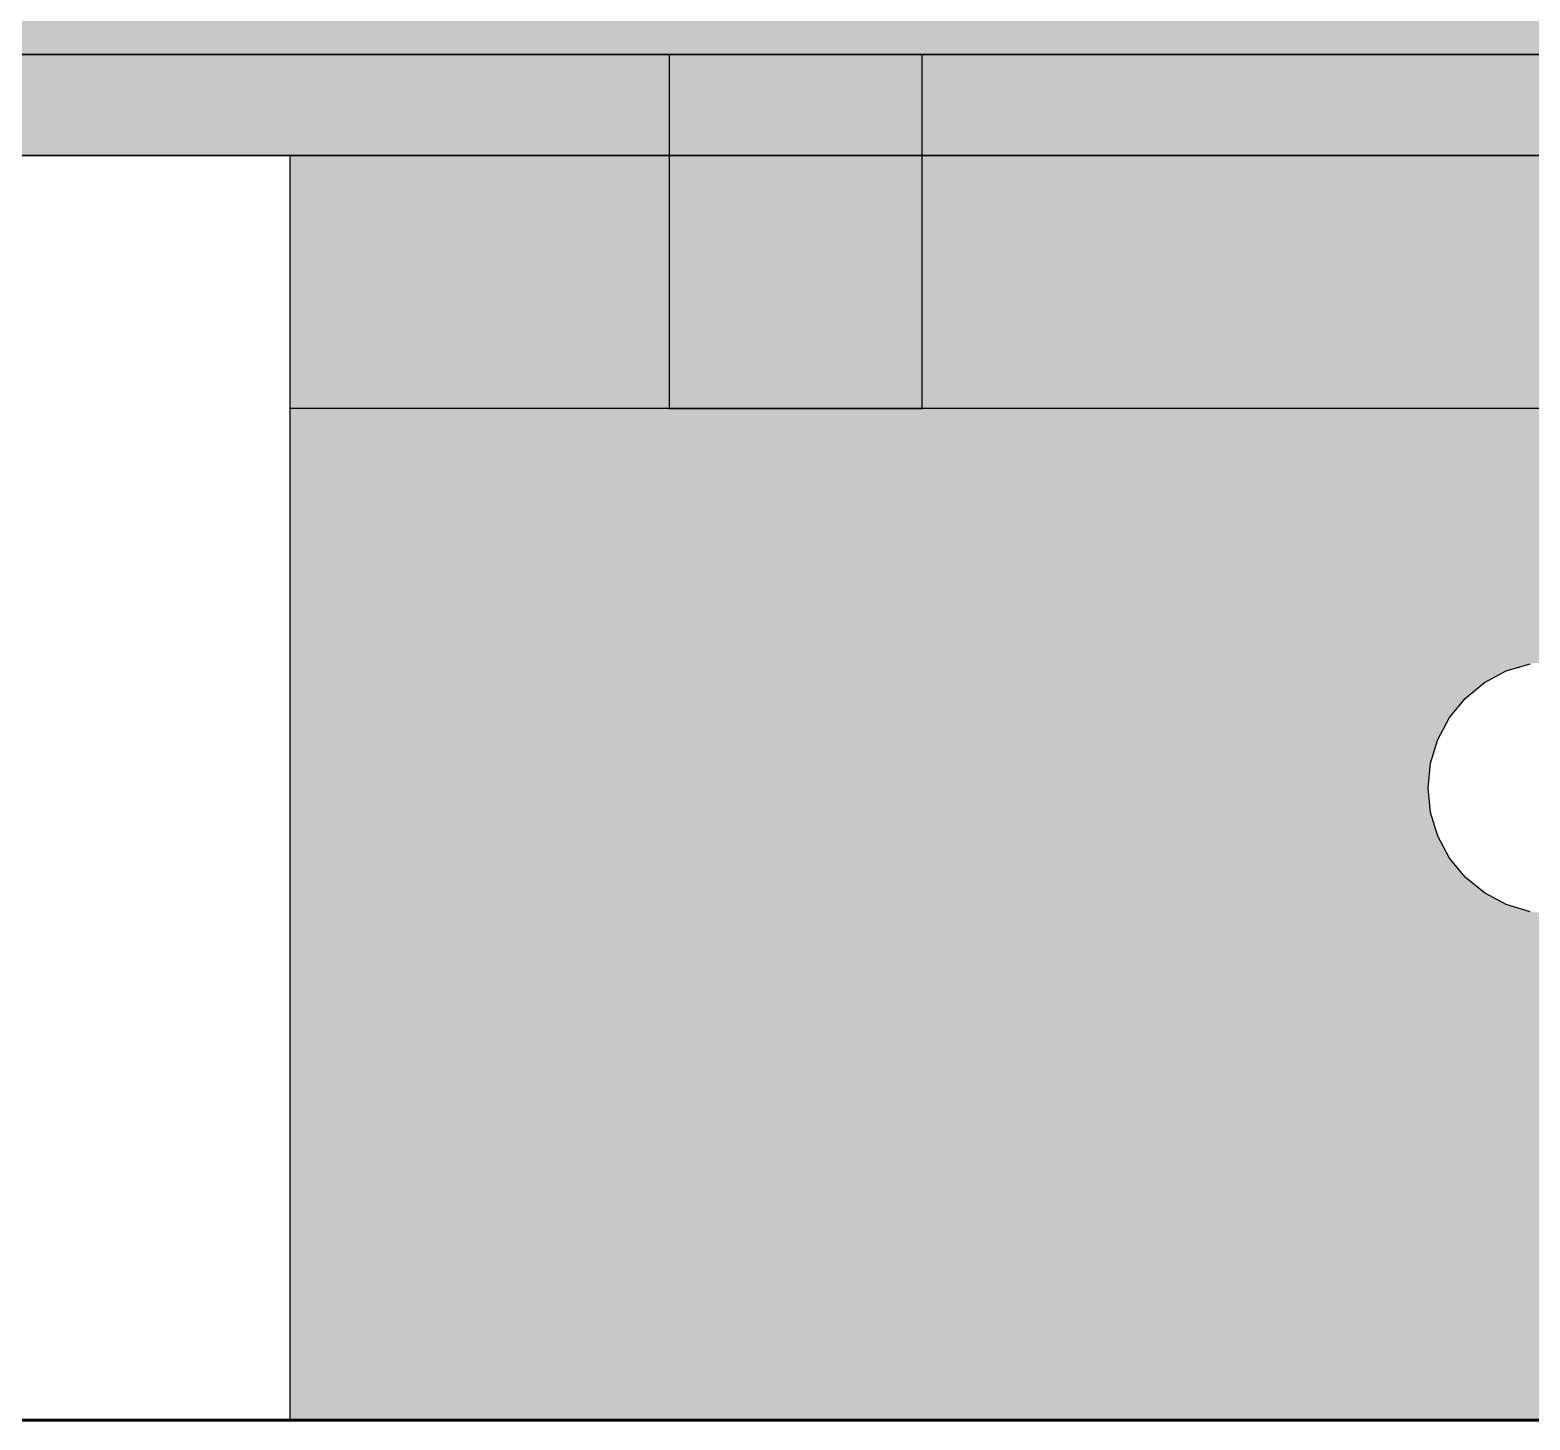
# Model space of a CAD drawing. Extents: x 0 to 756, y -25 to 420.
# Drawn here: x 348.057 to 348.65, y 296.533 to 297.083 of the extents above; entities that cross this region are included whole.
import ezdxf

# ---------------------------------------------------------------- set-up
doc = ezdxf.new("R2010")
doc.units = 0
doc.layers.get('0').update_dxf_attribs({"lineweight": 25})
for name, color, linetype, lineweight in [('0-Shading', 7, 'Continuous', 25), ('A_Innenwand', 7, 'Continuous', 25), ('WAND_HOLZ_NICHT_TRAGEND', 7, 'Continuous', 13)]:
    doc.layers.add(name, color=color, linetype=linetype, lineweight=lineweight)
doc.layers.add('L_Schalldaempfer', color=7, linetype='Continuous', lineweight=35, true_color=0xababab)

# ---------------------------------------------------------------- blocks, each defined once
blk = doc.blocks.new('Shading-A0T78ONBOY', base_point=(329.66275, 313.81244))
at = {"layer": '0-Shading', "color": 7, "true_color": 0xffffff}
for points in [[(346.16724, 297.07294), (329.62531, 299.59027), (348.55667, 299.59027)], [(333.30673, 297.03296), (352.73938, 297.41989), (333.67401, 297.41989)], [(333.30673, 297.03296), (352.28668, 297.03296), (350.47717, 297.37485)], [(346.16724, 297.07294), (352.79941, 297.07294), (346.32336, 297.23743)], [(352.79941, 297.07294), (346.32336, 297.23743), (352.52219, 297.23743)], [(348.15939, 296.93295), (348.65939, 296.93295), (348.15939, 297.03296)], [(348.65939, 296.93295), (348.65939, 297.03296), (348.15939, 297.03296)], [(348.15939, 296.78296), (348.60941, 296.78296), (348.15939, 297.03296)], [(348.61035, 296.79269), (348.59188, 296.79269), (348.15939, 297.03296)], [(348.61319, 296.80209), (348.59271, 296.80209), (348.15939, 297.03296)], [(348.61783, 296.81073), (348.59621, 296.81073), (348.15939, 297.03296)], [(348.62402, 296.8183), (348.60222, 296.8183), (348.15939, 297.03296)], [(348.63162, 296.82452), (348.61055, 296.82452), (348.15939, 297.03296)], [(348.64026, 296.82913), (348.62118, 296.82913), (348.15939, 297.03296)], [(348.64963, 296.832), (348.63349, 296.832), (348.15939, 297.03296)], [(348.65939, 296.83295), (348.64732, 296.83295), (348.15939, 297.03296)], [(348.65939, 296.83295), (349.15939, 297.03296), (348.15939, 297.03296)], [(348.65939, 296.83295), (348.64503, 296.83295), (348.15939, 296.93295)], [(348.65939, 296.83295), (349.15939, 296.93295), (348.15939, 296.93295)], [(348.64963, 296.832), (348.62697, 296.832), (348.15939, 296.93295)], [(348.64026, 296.82913), (348.61155, 296.82913), (348.15939, 296.93295)], [(348.63162, 296.82452), (348.59879, 296.82452), (348.15939, 296.93295)], [(348.62402, 296.8183), (348.58944, 296.8183), (348.15939, 296.93295)], [(348.61783, 296.81073), (348.58324, 296.81073), (348.15939, 296.93295)], [(348.61319, 296.80209), (348.58013, 296.80209), (348.15939, 296.93295)], [(348.61035, 296.79269), (348.5802, 296.79269), (348.15939, 296.93295)], [(348.60941, 296.78296), (348.58279, 296.78296), (348.15939, 296.93295)], [(348.61035, 296.77319), (348.15939, 296.77319), (348.15939, 296.93295)], [(348.64026, 296.82913), (348.64963, 296.832), (348.62697, 296.832)], [(348.64026, 296.82913), (348.64963, 296.832), (348.63349, 296.832)], [(348.64963, 296.832), (348.65939, 296.83295), (348.64503, 296.83295)], [(348.64963, 296.832), (348.65939, 296.83295), (348.64732, 296.83295)], [(348.63162, 296.82452), (348.64026, 296.82913), (348.61155, 296.82913)], [(348.63162, 296.82452), (348.64026, 296.82913), (348.62118, 296.82913)], [(348.62402, 296.8183), (348.63162, 296.82452), (348.59879, 296.82452)], [(348.62402, 296.8183), (348.63162, 296.82452), (348.61055, 296.82452)], [(348.61783, 296.81073), (348.62402, 296.8183), (348.58944, 296.8183)], [(348.61783, 296.81073), (348.62402, 296.8183), (348.60222, 296.8183)], [(348.61319, 296.80209), (348.61783, 296.81073), (348.58324, 296.81073)], [(348.61319, 296.80209), (348.61783, 296.81073), (348.59621, 296.81073)], [(348.61035, 296.79269), (348.61319, 296.80209), (348.58013, 296.80209)], [(348.61035, 296.79269), (348.61319, 296.80209), (348.59271, 296.80209)], [(348.60941, 296.78296), (348.61035, 296.79269), (348.5802, 296.79269)], [(348.60941, 296.78296), (348.61035, 296.79269), (348.59188, 296.79269)], [(348.15939, 296.71719), (348.49106, 296.71719), (348.15939, 296.78296)], [(348.49106, 296.71719), (348.15939, 296.78296), (348.60941, 296.78296)], [(348.61035, 296.77319), (348.60941, 296.78296), (348.58279, 296.78296)], [(348.59183, 296.77319), (348.61035, 296.77319), (348.60941, 296.78296)], [(348.15939, 296.53296), (348.61035, 296.77319), (348.15939, 296.77319)], [(348.49106, 296.71719), (348.50525, 296.71719), (348.59183, 296.77319)], [(348.50525, 296.71719), (348.59183, 296.77319), (348.61035, 296.77319)], [(348.61319, 296.76382), (348.59276, 296.76382), (348.61035, 296.77319)], [(348.59277, 296.76382), (348.61319, 296.76382), (348.61035, 296.77319)], [(348.15939, 296.53296), (348.61319, 296.76382), (348.59276, 296.76382)], [(348.50525, 296.71719), (348.52158, 296.71719), (348.59277, 296.76382)], [(348.52158, 296.71719), (348.59277, 296.76382), (348.61319, 296.76382)], [(348.61783, 296.75516), (348.59615, 296.75516), (348.61319, 296.76382)], [(348.59616, 296.75516), (348.61783, 296.75516), (348.61319, 296.76382)], [(348.15939, 296.53296), (348.61783, 296.75516), (348.59615, 296.75516)], [(348.52158, 296.71719), (348.53949, 296.71719), (348.59616, 296.75516)], [(348.53949, 296.71719), (348.59616, 296.75516), (348.61783, 296.75516)], [(348.62402, 296.74759), (348.60221, 296.74759), (348.61783, 296.75516)], [(348.60221, 296.74759), (348.62402, 296.74759), (348.61783, 296.75516)], [(348.15939, 296.53296), (348.62402, 296.74759), (348.60221, 296.74759)], [(348.53949, 296.71719), (348.55826, 296.71719), (348.60221, 296.74759)], [(348.55826, 296.71719), (348.60221, 296.74759), (348.62402, 296.74759)], [(348.63162, 296.74136), (348.61055, 296.74136), (348.62402, 296.74759)], [(348.61055, 296.74136), (348.63162, 296.74136), (348.62402, 296.74759)], [(348.15939, 296.53296), (348.63162, 296.74136), (348.61055, 296.74136)], [(348.15939, 296.53296), (348.64026, 296.73676), (348.62118, 296.73676)], [(348.55826, 296.71719), (348.57684, 296.71719), (348.61055, 296.74136)], [(348.57684, 296.71719), (348.61055, 296.74136), (348.63162, 296.74136)], [(348.57684, 296.71719), (348.59412, 296.71719), (348.62118, 296.73676)], [(348.59412, 296.71719), (348.62118, 296.73676), (348.64026, 296.73676)], [(348.64026, 296.73676), (348.62118, 296.73676), (348.63162, 296.74136)], [(348.62118, 296.73676), (348.64026, 296.73676), (348.63162, 296.74136)], [(348.64963, 296.73392), (348.63356, 296.73392), (348.64026, 296.73676)], [(348.63356, 296.73392), (348.64963, 296.73392), (348.64026, 296.73676)], [(348.15939, 296.53296), (348.64963, 296.73392), (348.63356, 296.73392)], [(348.15939, 296.53296), (348.65939, 296.73294), (348.64725, 296.73294)], [(348.15939, 296.53296), (349.15939, 296.53296), (348.65939, 296.73294)], [(348.59412, 296.71719), (348.60889, 296.71719), (348.63356, 296.73392)], [(348.60889, 296.71719), (348.63356, 296.73392), (348.64963, 296.73392)], [(348.60889, 296.71719), (348.62003, 296.71719), (348.64725, 296.73294)], [(348.62003, 296.71719), (348.64725, 296.73294), (348.65939, 296.73294)], [(348.62003, 296.71719), (348.69876, 296.71719), (348.65939, 296.73294)], [(348.65939, 296.73294), (348.64725, 296.73294), (348.64963, 296.73392)], [(348.64725, 296.73294), (348.65939, 296.73294), (348.64963, 296.73392)], [(348.15939, 296.53296), (348.62003, 296.71719), (348.60889, 296.71719)], [(348.15939, 296.53296), (349.15939, 296.53296), (348.62003, 296.71719)], [(348.15939, 296.53296), (348.60889, 296.71719), (348.59412, 296.71719)], [(348.15939, 296.53296), (348.59412, 296.71719), (348.57684, 296.71719)], [(348.15939, 296.53296), (348.57684, 296.71719), (348.55826, 296.71719)], [(348.15939, 296.53296), (348.55826, 296.71719), (348.53949, 296.71719)], [(348.15939, 296.53296), (348.53949, 296.71719), (348.52158, 296.71719)], [(348.15939, 296.53296), (348.52158, 296.71719), (348.50525, 296.71719)], [(348.15939, 296.53296), (348.50525, 296.71719), (348.49106, 296.71719)], [(348.15939, 296.53296), (348.49106, 296.71719), (348.15939, 296.71719)], [(349.15939, 296.53296), (348.62003, 296.71719), (348.69876, 296.71719)]]:
    blk.add_solid(points, dxfattribs=at)
at = {"layer": '0-Shading', "color": 253, "true_color": 0xb0b0b0}
for points in [[(336.24503, 297.08221), (352.35876, 297.08221), (352.36356, 297.08633)], [(333.55289, 297.07635), (352.35199, 297.07635), (333.53308, 297.08221)], [(352.35199, 297.07635), (333.53308, 297.08221), (336.24503, 297.08221)], [(352.35217, 297.07651), (351.93254, 297.07651), (336.24503, 297.08221)], [(352.35217, 297.07651), (352.35876, 297.08221), (336.24503, 297.08221)], [(352.73938, 297.03873), (346.08371, 297.03873), (352.73938, 297.04636)], [(346.08371, 297.03873), (352.73938, 297.04636), (346.12402, 297.04636)], [(346.07123, 297.03635), (352.73938, 297.03635), (346.08371, 297.03873)], [(352.73938, 297.03635), (352.73938, 297.03873), (346.08371, 297.03873)]]:
    blk.add_solid(points, dxfattribs=at)
at = {"layer": '0-Shading', "color": 254, "true_color": 0xe4e4e4}
for points in [[(352.73938, 297.06705), (346.1875, 297.06705), (352.73938, 297.08295)], [(346.1875, 297.06705), (352.73938, 297.08295), (346.22449, 297.08295)], [(346.1763, 297.06223), (352.73938, 297.06223), (346.1875, 297.06705)], [(352.73938, 297.06223), (352.73938, 297.06705), (346.1875, 297.06705)]]:
    blk.add_solid(points, dxfattribs=at)
at = {"layer": '0-Shading', "color": 252, "true_color": 0x909090}
for points in [[(333.56671, 297.07526), (352.35199, 297.07635), (333.55289, 297.07635)], [(352.3511, 297.07526), (333.56671, 297.07526), (352.35199, 297.07635)], [(352.34927, 297.073), (352.3511, 297.07526), (333.56671, 297.07526)], [(333.59536, 297.073), (352.34927, 297.073), (333.56671, 297.07526)], [(333.59613, 297.07294), (352.34924, 297.07294), (333.59536, 297.073)], [(352.34924, 297.07294), (333.59536, 297.073), (352.34927, 297.073)], [(346.02151, 297.03296), (352.73938, 297.03296), (346.03336, 297.03375)], [(352.73938, 297.03375), (346.03336, 297.03375), (352.73938, 297.03635)], [(346.03336, 297.03375), (352.73938, 297.03635), (346.07123, 297.03635)], [(352.73938, 297.03296), (352.73938, 297.03375), (346.03336, 297.03375)]]:
    blk.add_solid(points, dxfattribs=at)
at = {"layer": '0-Shading', "color": 252, "true_color": 0x8b8b8b}
for points in [[(348.31036, 296.93295), (348.31036, 297.07294), (348.30939, 297.07294)], [(348.30939, 296.93295), (348.31036, 296.93295), (348.30939, 297.07294)], [(348.30939, 296.93295), (348.31036, 297.07294), (348.30939, 297.07294)], [(348.30939, 296.93295), (348.31036, 296.93295), (348.31036, 297.07294)], [(348.31036, 296.93295), (348.31036, 297.07294), (348.30939, 297.07294)], [(348.30939, 296.93295), (348.31036, 296.93295), (348.30939, 297.07294)], [(348.30939, 296.93295), (348.31036, 297.07294), (348.30939, 297.07294)], [(348.30939, 296.93295), (348.31036, 296.93295), (348.31036, 297.07294)], [(348.30939, 296.93295), (348.31036, 296.93295), (348.30939, 297.07294)], [(348.31036, 296.93295), (348.31036, 297.07294), (348.30939, 297.07294)], [(348.30939, 296.93295), (348.31036, 297.07294), (348.30939, 297.07294)], [(348.30939, 296.93295), (348.31036, 296.93295), (348.31036, 297.07294)], [(348.30939, 296.93295), (348.31036, 296.93295), (348.30939, 297.07294)], [(348.31036, 296.93295), (348.31036, 297.07294), (348.30939, 297.07294)], [(348.30939, 296.93295), (348.31036, 297.07294), (348.30939, 297.07294)], [(348.30939, 296.93295), (348.31036, 296.93295), (348.31036, 297.07294)], [(348.40845, 296.93295), (348.40939, 296.93295), (348.40845, 297.07294)], [(348.40939, 296.93295), (348.40939, 297.07294), (348.40845, 297.07294)], [(348.40845, 296.93295), (348.40939, 296.93295), (348.40939, 297.07294)], [(348.40845, 296.93295), (348.40939, 297.07294), (348.40845, 297.07294)], [(348.40845, 296.93295), (348.40939, 296.93295), (348.40845, 297.07294)], [(348.40939, 296.93295), (348.40939, 297.07294), (348.40845, 297.07294)], [(348.40845, 296.93295), (348.40939, 296.93295), (348.40939, 297.07294)], [(348.40845, 296.93295), (348.40939, 297.07294), (348.40845, 297.07294)], [(348.40845, 296.93295), (348.40939, 296.93295), (348.40845, 297.07294)], [(348.40939, 296.93295), (348.40939, 297.07294), (348.40845, 297.07294)], [(348.40845, 296.93295), (348.40939, 296.93295), (348.40939, 297.07294)], [(348.40845, 296.93295), (348.40939, 297.07294), (348.40845, 297.07294)], [(348.40845, 296.93295), (348.40939, 296.93295), (348.40845, 297.07294)], [(348.40939, 296.93295), (348.40939, 297.07294), (348.40845, 297.07294)], [(348.40845, 296.93295), (348.40939, 296.93295), (348.40939, 297.07294)], [(348.40845, 296.93295), (348.40939, 297.07294), (348.40845, 297.07294)]]:
    blk.add_solid(points, dxfattribs=at)
at = {"layer": '0-Shading', "color": 253, "true_color": 0xa4a4a4}
for points in [[(348.31036, 296.93295), (348.3132, 296.93295), (348.31036, 297.07294)], [(348.3132, 296.93295), (348.3132, 297.07294), (348.31036, 297.07294)], [(348.31036, 296.93295), (348.3132, 297.07294), (348.31036, 297.07294)], [(348.31036, 296.93295), (348.3132, 296.93295), (348.3132, 297.07294)], [(348.31036, 296.93295), (348.3132, 296.93295), (348.31036, 297.07294)], [(348.3132, 296.93295), (348.3132, 297.07294), (348.31036, 297.07294)], [(348.31036, 296.93295), (348.3132, 297.07294), (348.31036, 297.07294)], [(348.31036, 296.93295), (348.3132, 296.93295), (348.3132, 297.07294)], [(348.31036, 296.93295), (348.3132, 296.93295), (348.31036, 297.07294)], [(348.3132, 296.93295), (348.3132, 297.07294), (348.31036, 297.07294)], [(348.31036, 296.93295), (348.3132, 297.07294), (348.31036, 297.07294)], [(348.31036, 296.93295), (348.3132, 296.93295), (348.3132, 297.07294)], [(348.31036, 296.93295), (348.3132, 296.93295), (348.31036, 297.07294)], [(348.3132, 296.93295), (348.3132, 297.07294), (348.31036, 297.07294)], [(348.31036, 296.93295), (348.3132, 297.07294), (348.31036, 297.07294)], [(348.31036, 296.93295), (348.3132, 296.93295), (348.3132, 297.07294)], [(348.40558, 296.93295), (348.40845, 296.93295), (348.40558, 297.07294)], [(348.40845, 296.93295), (348.40845, 297.07294), (348.40558, 297.07294)], [(348.40558, 296.93295), (348.40845, 297.07294), (348.40558, 297.07294)], [(348.40558, 296.93295), (348.40845, 296.93295), (348.40845, 297.07294)], [(348.40558, 296.93295), (348.40845, 296.93295), (348.40558, 297.07294)], [(348.40845, 296.93295), (348.40845, 297.07294), (348.40558, 297.07294)], [(348.40558, 296.93295), (348.40845, 297.07294), (348.40558, 297.07294)], [(348.40558, 296.93295), (348.40845, 296.93295), (348.40845, 297.07294)], [(348.40558, 296.93295), (348.40845, 296.93295), (348.40558, 297.07294)], [(348.40845, 296.93295), (348.40845, 297.07294), (348.40558, 297.07294)], [(348.40558, 296.93295), (348.40845, 297.07294), (348.40558, 297.07294)], [(348.40558, 296.93295), (348.40845, 296.93295), (348.40845, 297.07294)], [(348.40558, 296.93295), (348.40845, 296.93295), (348.40558, 297.07294)], [(348.40845, 296.93295), (348.40845, 297.07294), (348.40558, 297.07294)], [(348.40558, 296.93295), (348.40845, 297.07294), (348.40558, 297.07294)], [(348.40558, 296.93295), (348.40845, 296.93295), (348.40845, 297.07294)]]:
    blk.add_solid(points, dxfattribs=at)
at = {"layer": '0-Shading', "color": 9, "true_color": 0xbbbbbb}
for points in [[(348.3132, 296.93295), (348.31781, 296.93295), (348.3132, 297.07294)], [(348.31781, 296.93295), (348.31781, 297.07294), (348.3132, 297.07294)], [(348.3132, 296.93295), (348.31781, 297.07294), (348.3132, 297.07294)], [(348.3132, 296.93295), (348.31781, 296.93295), (348.31781, 297.07294)], [(348.3132, 296.93295), (348.31781, 296.93295), (348.3132, 297.07294)], [(348.31781, 296.93295), (348.31781, 297.07294), (348.3132, 297.07294)], [(348.3132, 296.93295), (348.31781, 297.07294), (348.3132, 297.07294)], [(348.3132, 296.93295), (348.31781, 296.93295), (348.31781, 297.07294)], [(348.3132, 296.93295), (348.31781, 296.93295), (348.3132, 297.07294)], [(348.31781, 296.93295), (348.31781, 297.07294), (348.3132, 297.07294)], [(348.3132, 296.93295), (348.31781, 297.07294), (348.3132, 297.07294)], [(348.3132, 296.93295), (348.31781, 296.93295), (348.31781, 297.07294)], [(348.3132, 296.93295), (348.31781, 296.93295), (348.3132, 297.07294)], [(348.31781, 296.93295), (348.31781, 297.07294), (348.3132, 297.07294)], [(348.3132, 296.93295), (348.31781, 297.07294), (348.3132, 297.07294)], [(348.3132, 296.93295), (348.31781, 296.93295), (348.31781, 297.07294)], [(348.40097, 296.93295), (348.40558, 296.93295), (348.40097, 297.07294)], [(348.40558, 296.93295), (348.40558, 297.07294), (348.40097, 297.07294)], [(348.40097, 296.93295), (348.40558, 297.07294), (348.40097, 297.07294)], [(348.40097, 296.93295), (348.40558, 296.93295), (348.40558, 297.07294)], [(348.40097, 296.93295), (348.40558, 296.93295), (348.40097, 297.07294)], [(348.40558, 296.93295), (348.40558, 297.07294), (348.40097, 297.07294)], [(348.40097, 296.93295), (348.40558, 297.07294), (348.40097, 297.07294)], [(348.40097, 296.93295), (348.40558, 296.93295), (348.40558, 297.07294)], [(348.40097, 296.93295), (348.40558, 296.93295), (348.40097, 297.07294)], [(348.40558, 296.93295), (348.40558, 297.07294), (348.40097, 297.07294)], [(348.40097, 296.93295), (348.40558, 297.07294), (348.40097, 297.07294)], [(348.40097, 296.93295), (348.40558, 296.93295), (348.40558, 297.07294)], [(348.40097, 296.93295), (348.40558, 296.93295), (348.40097, 297.07294)], [(348.40558, 296.93295), (348.40558, 297.07294), (348.40097, 297.07294)], [(348.40097, 296.93295), (348.40558, 297.07294), (348.40097, 297.07294)], [(348.40097, 296.93295), (348.40558, 296.93295), (348.40558, 297.07294)]]:
    blk.add_solid(points, dxfattribs=at)
at = {"layer": '0-Shading', "color": 254, "true_color": 0xd0d0d0}
for points in [[(348.31781, 296.93295), (348.32404, 296.93295), (348.31781, 297.07294)], [(348.32404, 296.93295), (348.32404, 297.07294), (348.31781, 297.07294)], [(348.31781, 296.93295), (348.32404, 297.07294), (348.31781, 297.07294)], [(348.31781, 296.93295), (348.32404, 296.93295), (348.32404, 297.07294)], [(348.31781, 296.93295), (348.32404, 296.93295), (348.31781, 297.07294)], [(348.32404, 296.93295), (348.32404, 297.07294), (348.31781, 297.07294)], [(348.31781, 296.93295), (348.32404, 297.07294), (348.31781, 297.07294)], [(348.31781, 296.93295), (348.32404, 296.93295), (348.32404, 297.07294)], [(348.31781, 296.93295), (348.32404, 296.93295), (348.31781, 297.07294)], [(348.32404, 296.93295), (348.32404, 297.07294), (348.31781, 297.07294)], [(348.31781, 296.93295), (348.32404, 297.07294), (348.31781, 297.07294)], [(348.31781, 296.93295), (348.32404, 296.93295), (348.32404, 297.07294)], [(348.31781, 296.93295), (348.32404, 296.93295), (348.31781, 297.07294)], [(348.32404, 296.93295), (348.32404, 297.07294), (348.31781, 297.07294)], [(348.31781, 296.93295), (348.32404, 297.07294), (348.31781, 297.07294)], [(348.31781, 296.93295), (348.32404, 296.93295), (348.32404, 297.07294)], [(348.39474, 296.93295), (348.40097, 296.93295), (348.39474, 297.07294)], [(348.40097, 296.93295), (348.40097, 297.07294), (348.39474, 297.07294)], [(348.39474, 296.93295), (348.40097, 297.07294), (348.39474, 297.07294)], [(348.39474, 296.93295), (348.40097, 296.93295), (348.40097, 297.07294)], [(348.39474, 296.93295), (348.40097, 296.93295), (348.39474, 297.07294)], [(348.40097, 296.93295), (348.40097, 297.07294), (348.39474, 297.07294)], [(348.39474, 296.93295), (348.40097, 297.07294), (348.39474, 297.07294)], [(348.39474, 296.93295), (348.40097, 296.93295), (348.40097, 297.07294)], [(348.39474, 296.93295), (348.40097, 296.93295), (348.39474, 297.07294)], [(348.40097, 296.93295), (348.40097, 297.07294), (348.39474, 297.07294)], [(348.39474, 296.93295), (348.40097, 297.07294), (348.39474, 297.07294)], [(348.39474, 296.93295), (348.40097, 296.93295), (348.40097, 297.07294)], [(348.39474, 296.93295), (348.40097, 296.93295), (348.39474, 297.07294)], [(348.40097, 296.93295), (348.40097, 297.07294), (348.39474, 297.07294)], [(348.39474, 296.93295), (348.40097, 297.07294), (348.39474, 297.07294)], [(348.39474, 296.93295), (348.40097, 296.93295), (348.40097, 297.07294)]]:
    blk.add_solid(points, dxfattribs=at)
at = {"layer": '0-Shading', "color": 254, "true_color": 0xe2e2e2}
for points in [[(348.32404, 296.93295), (348.3316, 296.93295), (348.32404, 297.07294)], [(348.3316, 296.93295), (348.3316, 297.07294), (348.32404, 297.07294)], [(348.32404, 296.93295), (348.3316, 297.07294), (348.32404, 297.07294)], [(348.32404, 296.93295), (348.3316, 296.93295), (348.3316, 297.07294)], [(348.32404, 296.93295), (348.3316, 296.93295), (348.32404, 297.07294)], [(348.3316, 296.93295), (348.3316, 297.07294), (348.32404, 297.07294)], [(348.32709, 296.98953), (348.32404, 296.98953), (348.32709, 297.07294)], [(348.32404, 296.98953), (348.32709, 297.07294), (348.32404, 297.07294)], [(348.32404, 296.93295), (348.3316, 296.93295), (348.32404, 297.07294)], [(348.3316, 296.93295), (348.3316, 297.07294), (348.32404, 297.07294)], [(348.32404, 296.93295), (348.3316, 297.07294), (348.32404, 297.07294)], [(348.32404, 296.93295), (348.3316, 296.93295), (348.3316, 297.07294)], [(348.32404, 296.93295), (348.3316, 296.93295), (348.32404, 297.07294)], [(348.3316, 296.93295), (348.3316, 297.07294), (348.32404, 297.07294)], [(348.32404, 296.93295), (348.3316, 297.07294), (348.32404, 297.07294)], [(348.32404, 296.93295), (348.3316, 296.93295), (348.3316, 297.07294)], [(348.32709, 296.98953), (348.3316, 296.98953), (348.3316, 297.07294)], [(348.32709, 296.98953), (348.3316, 297.07294), (348.32709, 297.07294)], [(348.38718, 296.93295), (348.39474, 296.93295), (348.38718, 297.07294)], [(348.39474, 296.93295), (348.39474, 297.07294), (348.38718, 297.07294)], [(348.38718, 296.93295), (348.39474, 297.07294), (348.38718, 297.07294)], [(348.38718, 296.93295), (348.39474, 296.93295), (348.39474, 297.07294)], [(348.38718, 297.02716), (348.38965, 297.02716), (348.38718, 297.07294)], [(348.38965, 297.02716), (348.38965, 297.07294), (348.38718, 297.07294)], [(348.38718, 296.93295), (348.39474, 297.07294), (348.38718, 297.07294)], [(348.38718, 296.93295), (348.39474, 296.93295), (348.39474, 297.07294)], [(348.38718, 297.02716), (348.38965, 297.02716), (348.38718, 297.07294)], [(348.38965, 297.02716), (348.38965, 297.07294), (348.38718, 297.07294)], [(348.38718, 296.93295), (348.39474, 297.07294), (348.38718, 297.07294)], [(348.38718, 296.93295), (348.39474, 296.93295), (348.39474, 297.07294)], [(348.38718, 297.02716), (348.38965, 297.02716), (348.38718, 297.07294)], [(348.38965, 297.02716), (348.38965, 297.07294), (348.38718, 297.07294)], [(348.38718, 296.93295), (348.39474, 297.07294), (348.38718, 297.07294)], [(348.38718, 296.93295), (348.39474, 296.93295), (348.39474, 297.07294)], [(348.39474, 297.02716), (348.38965, 297.02716), (348.39474, 297.07294)], [(348.38965, 297.02716), (348.39474, 297.07294), (348.38965, 297.07294)], [(348.39474, 297.02716), (348.38965, 297.02716), (348.39474, 297.07294)], [(348.38965, 297.02716), (348.39474, 297.07294), (348.38965, 297.07294)], [(348.39474, 297.02716), (348.38965, 297.02716), (348.39474, 297.07294)], [(348.38965, 297.02716), (348.39474, 297.07294), (348.38965, 297.07294)], [(348.38718, 296.93295), (348.38965, 296.93295), (348.38718, 297.02716)], [(348.38965, 296.93295), (348.38718, 297.02716), (348.38965, 297.02716)], [(348.38718, 296.93295), (348.38965, 296.93295), (348.38718, 297.02716)], [(348.38965, 296.93295), (348.38718, 297.02716), (348.38965, 297.02716)], [(348.38718, 296.93295), (348.38965, 296.93295), (348.38718, 297.02716)], [(348.38965, 296.93295), (348.38718, 297.02716), (348.38965, 297.02716)], [(348.38965, 296.93295), (348.39474, 296.93295), (348.38965, 297.02716)], [(348.39474, 296.93295), (348.39474, 297.02716), (348.38965, 297.02716)], [(348.38965, 296.93295), (348.39474, 296.93295), (348.38965, 297.02716)], [(348.39474, 296.93295), (348.39474, 297.02716), (348.38965, 297.02716)], [(348.38965, 296.93295), (348.39474, 296.93295), (348.38965, 297.02716)], [(348.39474, 296.93295), (348.39474, 297.02716), (348.38965, 297.02716)], [(348.32404, 296.93295), (348.32709, 296.98953), (348.32404, 296.98953)], [(348.32404, 296.93295), (348.32709, 296.93295), (348.32709, 296.98953)], [(348.32709, 296.93295), (348.3316, 296.93295), (348.32709, 296.98953)], [(348.3316, 296.93295), (348.32709, 296.98953), (348.3316, 296.98953)]]:
    blk.add_solid(points, dxfattribs=at)
at = {"layer": '0-Shading', "color": 7, "true_color": 0xefefef}
for points in [[(348.3316, 296.93295), (348.34027, 296.93295), (348.3316, 297.07294)], [(348.34027, 296.93295), (348.34027, 297.07294), (348.3316, 297.07294)], [(348.3316, 296.93295), (348.34027, 297.07294), (348.3316, 297.07294)], [(348.3316, 296.93295), (348.34027, 296.93295), (348.34027, 297.07294)], [(348.3316, 296.93295), (348.34027, 296.93295), (348.3316, 297.07294)], [(348.34027, 296.93295), (348.34027, 297.07294), (348.3316, 297.07294)], [(348.3316, 296.93295), (348.34027, 297.07294), (348.3316, 297.07294)], [(348.3316, 296.93295), (348.34027, 296.93295), (348.34027, 297.07294)], [(348.3316, 296.93295), (348.34027, 296.93295), (348.3316, 297.07294)], [(348.34027, 296.93295), (348.34027, 297.07294), (348.3316, 297.07294)], [(348.3316, 296.93295), (348.34027, 297.07294), (348.3316, 297.07294)], [(348.3316, 296.93295), (348.34027, 296.93295), (348.34027, 297.07294)], [(348.3316, 296.93295), (348.34027, 296.93295), (348.3316, 297.07294)], [(348.34027, 296.93295), (348.34027, 297.07294), (348.3316, 297.07294)], [(348.33426, 296.97556), (348.3316, 296.97556), (348.33426, 297.07294)], [(348.3316, 296.97556), (348.33426, 297.07294), (348.3316, 297.07294)], [(348.33426, 296.97556), (348.34027, 297.07294), (348.33426, 297.07294)], [(348.33426, 296.97556), (348.34027, 296.97556), (348.34027, 297.07294)], [(348.37854, 296.93295), (348.38718, 296.93295), (348.37854, 297.07294)], [(348.38718, 296.93295), (348.38718, 297.07294), (348.37854, 297.07294)], [(348.37854, 296.93295), (348.38718, 297.07294), (348.37854, 297.07294)], [(348.37854, 296.93295), (348.38718, 296.93295), (348.38718, 297.07294)], [(348.37854, 296.93295), (348.38718, 296.93295), (348.37854, 297.07294)], [(348.38718, 296.93295), (348.38718, 297.07294), (348.37854, 297.07294)], [(348.38135, 296.97873), (348.37854, 296.97873), (348.38135, 297.07294)], [(348.37854, 296.97873), (348.38135, 297.07294), (348.37854, 297.07294)], [(348.37854, 296.93295), (348.38718, 296.93295), (348.37854, 297.07294)], [(348.38718, 296.93295), (348.38718, 297.07294), (348.37854, 297.07294)], [(348.38135, 296.97873), (348.37854, 296.97873), (348.38135, 297.07294)], [(348.37854, 296.97873), (348.38135, 297.07294), (348.37854, 297.07294)], [(348.37854, 296.93295), (348.38718, 296.93295), (348.37854, 297.07294)], [(348.38718, 296.93295), (348.38718, 297.07294), (348.37854, 297.07294)], [(348.38135, 296.97873), (348.37854, 296.97873), (348.38135, 297.07294)], [(348.37854, 296.97873), (348.38135, 297.07294), (348.37854, 297.07294)], [(348.38135, 296.97873), (348.38718, 297.07294), (348.38135, 297.07294)], [(348.38135, 296.97873), (348.38718, 296.97873), (348.38718, 297.07294)], [(348.38135, 296.97873), (348.38718, 297.07294), (348.38135, 297.07294)], [(348.38135, 296.97873), (348.38718, 296.97873), (348.38718, 297.07294)], [(348.38135, 296.97873), (348.38718, 297.07294), (348.38135, 297.07294)], [(348.38135, 296.97873), (348.38718, 296.97873), (348.38718, 297.07294)], [(348.3316, 296.93295), (348.33426, 296.97556), (348.3316, 296.97556)], [(348.3316, 296.93295), (348.33426, 296.93295), (348.33426, 296.97556)], [(348.33426, 296.93295), (348.34027, 296.93295), (348.33426, 296.97556)], [(348.34027, 296.93295), (348.33426, 296.97556), (348.34027, 296.97556)], [(348.37854, 296.93295), (348.38135, 296.97873), (348.37854, 296.97873)], [(348.37854, 296.93295), (348.38135, 296.93295), (348.38135, 296.97873)], [(348.37854, 296.93295), (348.38135, 296.97873), (348.37854, 296.97873)], [(348.37854, 296.93295), (348.38135, 296.93295), (348.38135, 296.97873)], [(348.37854, 296.93295), (348.38135, 296.97873), (348.37854, 296.97873)], [(348.37854, 296.93295), (348.38135, 296.93295), (348.38135, 296.97873)], [(348.38135, 296.93295), (348.38718, 296.93295), (348.38135, 296.97873)], [(348.38718, 296.93295), (348.38135, 296.97873), (348.38718, 296.97873)], [(348.38135, 296.93295), (348.38718, 296.93295), (348.38135, 296.97873)], [(348.38718, 296.93295), (348.38135, 296.97873), (348.38718, 296.97873)], [(348.38135, 296.93295), (348.38718, 296.93295), (348.38135, 296.97873)], [(348.38718, 296.93295), (348.38135, 296.97873), (348.38718, 296.97873)]]:
    blk.add_solid(points, dxfattribs=at)
at = {"layer": '0-Shading', "color": 7, "true_color": 0xf9f9f9}
for points in [[(348.34027, 296.93295), (348.34964, 296.93295), (348.34027, 297.07294)], [(348.34964, 296.93295), (348.34964, 297.07294), (348.34027, 297.07294)], [(348.34027, 296.93295), (348.34964, 297.07294), (348.34027, 297.07294)], [(348.34027, 296.93295), (348.34964, 296.93295), (348.34964, 297.07294)], [(348.34027, 296.93295), (348.34964, 296.93295), (348.34027, 297.07294)], [(348.34964, 296.93295), (348.34964, 297.07294), (348.34027, 297.07294)], [(348.34027, 296.93295), (348.34964, 297.07294), (348.34027, 297.07294)], [(348.34027, 296.93295), (348.34964, 296.93295), (348.34964, 297.07294)], [(348.34027, 296.93295), (348.34964, 296.93295), (348.34027, 297.07294)], [(348.34964, 296.93295), (348.34964, 297.07294), (348.34027, 297.07294)], [(348.34027, 296.93295), (348.34964, 297.07294), (348.34027, 297.07294)], [(348.34027, 296.93295), (348.34964, 296.93295), (348.34964, 297.07294)], [(348.34027, 297.03033), (348.34311, 297.03033), (348.34027, 297.07294)], [(348.34311, 297.03033), (348.34311, 297.07294), (348.34027, 297.07294)], [(348.34027, 296.93295), (348.34964, 297.07294), (348.34027, 297.07294)], [(348.34027, 296.93295), (348.34964, 296.93295), (348.34964, 297.07294)], [(348.34964, 297.03033), (348.34311, 297.03033), (348.34964, 297.07294)], [(348.34311, 297.03033), (348.34964, 297.07294), (348.34311, 297.07294)], [(348.36914, 296.93295), (348.37854, 296.93295), (348.36914, 297.07294)], [(348.37854, 296.93295), (348.37854, 297.07294), (348.36914, 297.07294)], [(348.36914, 296.93295), (348.37854, 297.07294), (348.36914, 297.07294)], [(348.36914, 296.93295), (348.37854, 296.93295), (348.37854, 297.07294)], [(348.36914, 296.93295), (348.37854, 296.93295), (348.36914, 297.07294)], [(348.37854, 296.93295), (348.37854, 297.07294), (348.36914, 297.07294)], [(348.36914, 296.93295), (348.37854, 297.07294), (348.36914, 297.07294)], [(348.36914, 296.93295), (348.37854, 296.93295), (348.37854, 297.07294)], [(348.36914, 296.93295), (348.37854, 296.93295), (348.36914, 297.07294)], [(348.37854, 296.93295), (348.37854, 297.07294), (348.36914, 297.07294)], [(348.36914, 296.93295), (348.37854, 297.07294), (348.36914, 297.07294)], [(348.36914, 296.93295), (348.37854, 296.93295), (348.37854, 297.07294)], [(348.36914, 296.93295), (348.37854, 296.93295), (348.36914, 297.07294)], [(348.37854, 296.93295), (348.37854, 297.07294), (348.36914, 297.07294)], [(348.36914, 296.93295), (348.37854, 297.07294), (348.36914, 297.07294)], [(348.36914, 296.93295), (348.37854, 296.93295), (348.37854, 297.07294)], [(348.34027, 296.93295), (348.34311, 296.93295), (348.34027, 297.03033)], [(348.34311, 296.93295), (348.34027, 297.03033), (348.34311, 297.03033)], [(348.34311, 296.93295), (348.34964, 296.93295), (348.34311, 297.03033)], [(348.34964, 296.93295), (348.34964, 297.03033), (348.34311, 297.03033)]]:
    blk.add_solid(points, dxfattribs=at)
at = {"layer": '0-Shading', "color": 7, "true_color": 0xfefefe}
for points in [[(348.34964, 296.93295), (348.35941, 296.93295), (348.34964, 297.07294)], [(348.35941, 296.93295), (348.35941, 297.07294), (348.34964, 297.07294)], [(348.34964, 296.93295), (348.35941, 297.07294), (348.34964, 297.07294)], [(348.34964, 296.93295), (348.35941, 296.93295), (348.35941, 297.07294)], [(348.34964, 297.01636), (348.35358, 297.01636), (348.34964, 297.07294)], [(348.35358, 297.01636), (348.35358, 297.07294), (348.34964, 297.07294)], [(348.34964, 296.93295), (348.35941, 297.07294), (348.34964, 297.07294)], [(348.34964, 296.93295), (348.35941, 296.93295), (348.35941, 297.07294)], [(348.34964, 296.93295), (348.35941, 296.93295), (348.34964, 297.07294)], [(348.35941, 296.93295), (348.35941, 297.07294), (348.34964, 297.07294)], [(348.35721, 297.04166), (348.34964, 297.04166), (348.35721, 297.07294)], [(348.34964, 297.04166), (348.35721, 297.07294), (348.34964, 297.07294)], [(348.34964, 296.93295), (348.35941, 296.93295), (348.34964, 297.07294)], [(348.35941, 296.93295), (348.35941, 297.07294), (348.34964, 297.07294)], [(348.35721, 297.04166), (348.34964, 297.04166), (348.35721, 297.07294)], [(348.34964, 297.04166), (348.35721, 297.07294), (348.34964, 297.07294)], [(348.35941, 297.01636), (348.35358, 297.01636), (348.35941, 297.07294)], [(348.35358, 297.01636), (348.35941, 297.07294), (348.35358, 297.07294)], [(348.35721, 297.04166), (348.35941, 297.07294), (348.35721, 297.07294)], [(348.35721, 297.04166), (348.35941, 297.04166), (348.35941, 297.07294)], [(348.35721, 297.04166), (348.35941, 297.07294), (348.35721, 297.07294)], [(348.35721, 297.04166), (348.35941, 297.04166), (348.35941, 297.07294)], [(348.35941, 296.93295), (348.36914, 296.93295), (348.35941, 297.07294)], [(348.36914, 296.93295), (348.36914, 297.07294), (348.35941, 297.07294)], [(348.35941, 296.93295), (348.36914, 297.07294), (348.35941, 297.07294)], [(348.35941, 296.93295), (348.36914, 296.93295), (348.36914, 297.07294)], [(348.35941, 296.93295), (348.36914, 296.93295), (348.35941, 297.07294)], [(348.36914, 296.93295), (348.36914, 297.07294), (348.35941, 297.07294)], [(348.35941, 296.93295), (348.36914, 297.07294), (348.35941, 297.07294)], [(348.35941, 296.93295), (348.36914, 296.93295), (348.36914, 297.07294)], [(348.35941, 296.96423), (348.36697, 296.96423), (348.35941, 297.07294)], [(348.36697, 296.96423), (348.36697, 297.07294), (348.35941, 297.07294)], [(348.35941, 296.93295), (348.36914, 297.07294), (348.35941, 297.07294)], [(348.35941, 296.93295), (348.36914, 296.93295), (348.36914, 297.07294)], [(348.35941, 296.96423), (348.36697, 296.96423), (348.35941, 297.07294)], [(348.36697, 296.96423), (348.36697, 297.07294), (348.35941, 297.07294)], [(348.35941, 296.93295), (348.36914, 297.07294), (348.35941, 297.07294)], [(348.35941, 296.93295), (348.36914, 296.93295), (348.36914, 297.07294)], [(348.36914, 296.96423), (348.36697, 296.96423), (348.36914, 297.07294)], [(348.36697, 296.96423), (348.36914, 297.07294), (348.36697, 297.07294)], [(348.36914, 296.96423), (348.36697, 296.96423), (348.36914, 297.07294)], [(348.36697, 296.96423), (348.36914, 297.07294), (348.36697, 297.07294)], [(348.34964, 296.93295), (348.35721, 297.04166), (348.34964, 297.04166)], [(348.34964, 296.93295), (348.35721, 296.93295), (348.35721, 297.04166)], [(348.34964, 296.93295), (348.35721, 297.04166), (348.34964, 297.04166)], [(348.34964, 296.93295), (348.35721, 296.93295), (348.35721, 297.04166)], [(348.35721, 296.93295), (348.35941, 296.93295), (348.35721, 297.04166)], [(348.35941, 296.93295), (348.35721, 297.04166), (348.35941, 297.04166)], [(348.35721, 296.93295), (348.35941, 296.93295), (348.35721, 297.04166)], [(348.35941, 296.93295), (348.35721, 297.04166), (348.35941, 297.04166)], [(348.34964, 296.93295), (348.35358, 296.93295), (348.34964, 297.01636)], [(348.35358, 296.93295), (348.34964, 297.01636), (348.35358, 297.01636)], [(348.35358, 296.93295), (348.35941, 296.93295), (348.35358, 297.01636)], [(348.35941, 296.93295), (348.35941, 297.01636), (348.35358, 297.01636)], [(348.35941, 296.93295), (348.36697, 296.93295), (348.35941, 296.96423)], [(348.36697, 296.93295), (348.35941, 296.96423), (348.36697, 296.96423)], [(348.35941, 296.93295), (348.36697, 296.93295), (348.35941, 296.96423)], [(348.36697, 296.93295), (348.35941, 296.96423), (348.36697, 296.96423)], [(348.36697, 296.93295), (348.36914, 296.93295), (348.36697, 296.96423)], [(348.36914, 296.93295), (348.36914, 296.96423), (348.36697, 296.96423)], [(348.36697, 296.93295), (348.36914, 296.93295), (348.36697, 296.96423)], [(348.36914, 296.93295), (348.36914, 296.96423), (348.36697, 296.96423)]]:
    blk.add_solid(points, dxfattribs=at)
at = {"layer": '0-Shading', "color": 254, "true_color": 0xcdcdcd}
for points in [[(346.14926, 297.05402), (352.73938, 297.05402), (346.1763, 297.06223)], [(352.73938, 297.05402), (346.1763, 297.06223), (352.73938, 297.06223)], [(352.73938, 297.05008), (346.13626, 297.05008), (352.73938, 297.05402)], [(346.13626, 297.05008), (352.73938, 297.05402), (346.14926, 297.05402)], [(346.12402, 297.04636), (352.73938, 297.04636), (346.13626, 297.05008)], [(352.73938, 297.04636), (352.73938, 297.05008), (346.13626, 297.05008)]]:
    blk.add_solid(points, dxfattribs=at)
blk = doc.blocks.new('Referenz-A0T78OQ1OY')
at = {"layer": 'WAND_HOLZ_NICHT_TRAGEND', "color": 0, "lineweight": 50}
for p, q in [((387.2792, 296.53295), (296.2792, 296.53295)), ((296.2792, 296.53295), (387.2792, 296.53295))]:
    blk.add_line(p, q, dxfattribs=at)
blk = doc.blocks.new('Wand-A0T78OS5OY', base_point=(296.27921, 292.53296))
at = {"color": 0, "linetype": 'ByBlock', "lineweight": -2, "ltscale": 0.25}
blk.add_line((296.2792, 296.53295), (387.2792, 296.53295), dxfattribs=at)
blk = doc.blocks.new('3D-Objekt-A0T78OT1OY', base_point=(324.4794, 296.53296))
at = {"color": 0, "lineweight": -2}
for p, q in [((324.51939, 297.07295), (352.79939, 297.07295)), ((352.79939, 297.07295), (324.51939, 297.07295)), ((348.30939, 297.07295), (348.30939, 296.93295)), ((348.31035, 297.07295), (348.30939, 297.07295)), ((348.30939, 297.07295), (348.30939, 296.93295)), ((348.31035, 297.07295), (348.30939, 297.07295)), ((348.30939, 297.07295), (348.30939, 296.93295)), ((348.31035, 297.07295), (348.30939, 297.07295)), ((348.30939, 297.07295), (348.30939, 296.93295)), ((348.31035, 297.07295), (348.30939, 297.07295)), ((348.31035, 297.07295), (348.30939, 297.07295)), ((348.31035, 297.07295), (348.30939, 297.07295)), ((348.31035, 297.07295), (348.30939, 297.07295)), ((348.31035, 297.07295), (348.30939, 297.07295)), ((348.3132, 297.07295), (348.31035, 297.07295)), ((348.3132, 297.07295), (348.31035, 297.07295)), ((348.3132, 297.07295), (348.31035, 297.07295)), ((348.3132, 297.07295), (348.31035, 297.07295)), ((348.3132, 297.07295), (348.31035, 297.07295)), ((348.3132, 297.07295), (348.31035, 297.07295)), ((348.3132, 297.07295), (348.31035, 297.07295)), ((348.3132, 297.07295), (348.31035, 297.07295)), ((348.31782, 297.07295), (348.3132, 297.07295)), ((348.31782, 297.07295), (348.3132, 297.07295)), ((348.31782, 297.07295), (348.3132, 297.07295)), ((348.31782, 297.07295), (348.3132, 297.07295)), ((348.31782, 297.07295), (348.3132, 297.07295)), ((348.31782, 297.07295), (348.3132, 297.07295)), ((348.31782, 297.07295), (348.3132, 297.07295)), ((348.31782, 297.07295), (348.3132, 297.07295)), ((348.32404, 297.07295), (348.31782, 297.07295)), ((348.32404, 297.07295), (348.31782, 297.07295)), ((348.32404, 297.07295), (348.31782, 297.07295)), ((348.32404, 297.07295), (348.31782, 297.07295)), ((348.32404, 297.07295), (348.31782, 297.07295)), ((348.32404, 297.07295), (348.31782, 297.07295)), ((348.32404, 297.07295), (348.31782, 297.07295)), ((348.32404, 297.07295), (348.31782, 297.07295)), ((348.33162, 297.07295), (348.32404, 297.07295)), ((348.33162, 297.07295), (348.32404, 297.07295)), ((348.33162, 297.07295), (348.32404, 297.07295)), ((348.33162, 297.07295), (348.32404, 297.07295)), ((348.33162, 297.07295), (348.32404, 297.07295)), ((348.33162, 297.07295), (348.32404, 297.07295)), ((348.33162, 297.07295), (348.32404, 297.07295)), ((348.33162, 297.07295), (348.32404, 297.07295)), ((348.34026, 297.07295), (348.33162, 297.07295)), ((348.34026, 297.07295), (348.33162, 297.07295)), ((348.34026, 297.07295), (348.33162, 297.07295)), ((348.34026, 297.07295), (348.33162, 297.07295)), ((348.34026, 297.07295), (348.33162, 297.07295)), ((348.34026, 297.07295), (348.33162, 297.07295)), ((348.34026, 297.07295), (348.33162, 297.07295)), ((348.34026, 297.07295), (348.33162, 297.07295)), ((348.34964, 297.07295), (348.34026, 297.07295)), ((348.34964, 297.07295), (348.34026, 297.07295)), ((348.34964, 297.07295), (348.34026, 297.07295)), ((348.34964, 297.07295), (348.34026, 297.07295)), ((348.34964, 297.07295), (348.34026, 297.07295)), ((348.34964, 297.07295), (348.34026, 297.07295)), ((348.34964, 297.07295), (348.34026, 297.07295)), ((348.34964, 297.07295), (348.34026, 297.07295)), ((348.35939, 297.07295), (348.34964, 297.07295)), ((348.35939, 297.07295), (348.34964, 297.07295)), ((348.35939, 297.07295), (348.34964, 297.07295)), ((348.35939, 297.07295), (348.34964, 297.07295)), ((348.35939, 297.07295), (348.34964, 297.07295)), ((348.35939, 297.07295), (348.34964, 297.07295)), ((348.35939, 297.07295), (348.34964, 297.07295)), ((348.35939, 297.07295), (348.34964, 297.07295)), ((348.36915, 297.07295), (348.35939, 297.07295)), ((348.36915, 297.07295), (348.35939, 297.07295)), ((348.36915, 297.07295), (348.35939, 297.07295)), ((348.36915, 297.07295), (348.35939, 297.07295)), ((348.36915, 297.07295), (348.35939, 297.07295)), ((348.36915, 297.07295), (348.35939, 297.07295)), ((348.36915, 297.07295), (348.35939, 297.07295)), ((348.36915, 297.07295), (348.35939, 297.07295)), ((348.37853, 297.07295), (348.36915, 297.07295)), ((348.37853, 297.07295), (348.36915, 297.07295)), ((348.37853, 297.07295), (348.36915, 297.07295)), ((348.37853, 297.07295), (348.36915, 297.07295)), ((348.37853, 297.07295), (348.36915, 297.07295)), ((348.37853, 297.07295), (348.36915, 297.07295)), ((348.37853, 297.07295), (348.36915, 297.07295)), ((348.37853, 297.07295), (348.36915, 297.07295)), ((348.38717, 297.07295), (348.37853, 297.07295)), ((348.38717, 297.07295), (348.37853, 297.07295)), ((348.38717, 297.07295), (348.37853, 297.07295)), ((348.38717, 297.07295), (348.37853, 297.07295)), ((348.38717, 297.07295), (348.37853, 297.07295)), ((348.38717, 297.07295), (348.37853, 297.07295)), ((348.38717, 297.07295), (348.37853, 297.07295)), ((348.38717, 297.07295), (348.37853, 297.07295)), ((348.39475, 297.07295), (348.38717, 297.07295)), ((348.39475, 297.07295), (348.38717, 297.07295)), ((348.39475, 297.07295), (348.38717, 297.07295)), ((348.39475, 297.07295), (348.38717, 297.07295)), ((348.39475, 297.07295), (348.38717, 297.07295)), ((348.39475, 297.07295), (348.38717, 297.07295)), ((348.39475, 297.07295), (348.38717, 297.07295)), ((348.39475, 297.07295), (348.38717, 297.07295)), ((348.40097, 297.07295), (348.39475, 297.07295)), ((348.40097, 297.07295), (348.39475, 297.07295)), ((348.40097, 297.07295), (348.39475, 297.07295)), ((348.40097, 297.07295), (348.39475, 297.07295)), ((348.40097, 297.07295), (348.39475, 297.07295)), ((348.40097, 297.07295), (348.39475, 297.07295)), ((348.40097, 297.07295), (348.39475, 297.07295)), ((348.40097, 297.07295), (348.39475, 297.07295)), ((348.40559, 297.07295), (348.40097, 297.07295)), ((348.40559, 297.07295), (348.40097, 297.07295)), ((348.40559, 297.07295), (348.40097, 297.07295)), ((348.40559, 297.07295), (348.40097, 297.07295)), ((348.40559, 297.07295), (348.40097, 297.07295)), ((348.40559, 297.07295), (348.40097, 297.07295)), ((348.40559, 297.07295), (348.40097, 297.07295)), ((348.40559, 297.07295), (348.40097, 297.07295)), ((348.40843, 297.07295), (348.40559, 297.07295)), ((348.40843, 297.07295), (348.40559, 297.07295)), ((348.40843, 297.07295), (348.40559, 297.07295)), ((348.40843, 297.07295), (348.40559, 297.07295)), ((348.40843, 297.07295), (348.40559, 297.07295)), ((348.40843, 297.07295), (348.40559, 297.07295)), ((348.40843, 297.07295), (348.40559, 297.07295)), ((348.40843, 297.07295), (348.40559, 297.07295)), ((348.40939, 297.07295), (348.40843, 297.07295)), ((348.40939, 297.07295), (348.40843, 297.07295)), ((348.40939, 297.07295), (348.40843, 297.07295)), ((348.40939, 297.07295), (348.40843, 297.07295)), ((348.40939, 297.07295), (348.40843, 297.07295)), ((348.40939, 297.07295), (348.40843, 297.07295)), ((348.40939, 297.07295), (348.40843, 297.07295)), ((348.40939, 297.07295), (348.40843, 297.07295)), ((348.40939, 296.93295), (348.40939, 297.07295)), ((348.40939, 296.93295), (348.40939, 297.07295)), ((348.40939, 296.93295), (348.40939, 297.07295)), ((348.40939, 296.93295), (348.40939, 297.07295)), ((324.57939, 297.03295), (352.73939, 297.03295)), ((352.73939, 297.03295), (324.57939, 297.03295)), ((348.15939, 297.03295), (348.15939, 296.53295)), ((349.15939, 297.03295), (348.15939, 297.03295)), ((348.65939, 297.03295), (348.15939, 297.03295)), ((348.15939, 297.03295), (348.15939, 297.03295)), ((348.15939, 297.03295), (348.15939, 297.03295)), ((348.15939, 297.03295), (348.15939, 297.03295)), ((348.15939, 297.03295), (348.15939, 296.93295)), ((348.15939, 296.93295), (348.15939, 296.53295)), ((348.15939, 296.93295), (348.15939, 296.93295)), ((348.15939, 296.93295), (348.15939, 296.93295)), ((348.65939, 296.93295), (348.15939, 296.93295)), ((349.15939, 296.93295), (348.15939, 296.93295)), ((348.30939, 296.93295), (348.31035, 296.93295)), ((348.30939, 296.93295), (348.31035, 296.93295)), ((348.30939, 296.93295), (348.31035, 296.93295)), ((348.30939, 296.93295), (348.31035, 296.93295)), ((348.31035, 296.93295), (348.30939, 296.93295)), ((348.31035, 296.93295), (348.30939, 296.93295)), ((348.31035, 296.93295), (348.30939, 296.93295)), ((348.31035, 296.93295), (348.30939, 296.93295)), ((348.31035, 296.93295), (348.3132, 296.93295)), ((348.31035, 296.93295), (348.3132, 296.93295)), ((348.31035, 296.93295), (348.3132, 296.93295)), ((348.31035, 296.93295), (348.3132, 296.93295)), ((348.3132, 296.93295), (348.31035, 296.93295)), ((348.3132, 296.93295), (348.31035, 296.93295)), ((348.3132, 296.93295), (348.31035, 296.93295)), ((348.3132, 296.93295), (348.31035, 296.93295)), ((348.3132, 296.93295), (348.31782, 296.93295)), ((348.3132, 296.93295), (348.31782, 296.93295)), ((348.3132, 296.93295), (348.31782, 296.93295)), ((348.3132, 296.93295), (348.31782, 296.93295)), ((348.31782, 296.93295), (348.3132, 296.93295)), ((348.31782, 296.93295), (348.3132, 296.93295)), ((348.31782, 296.93295), (348.3132, 296.93295)), ((348.31782, 296.93295), (348.3132, 296.93295)), ((348.31782, 296.93295), (348.32404, 296.93295)), ((348.31782, 296.93295), (348.32404, 296.93295)), ((348.31782, 296.93295), (348.32404, 296.93295)), ((348.31782, 296.93295), (348.32404, 296.93295)), ((348.32404, 296.93295), (348.31782, 296.93295)), ((348.32404, 296.93295), (348.31782, 296.93295)), ((348.32404, 296.93295), (348.31782, 296.93295)), ((348.32404, 296.93295), (348.31782, 296.93295)), ((348.32404, 296.93295), (348.33162, 296.93295)), ((348.32404, 296.93295), (348.33162, 296.93295)), ((348.32404, 296.93295), (348.33162, 296.93295)), ((348.32404, 296.93295), (348.33162, 296.93295)), ((348.33162, 296.93295), (348.32404, 296.93295)), ((348.33162, 296.93295), (348.32404, 296.93295)), ((348.33162, 296.93295), (348.32404, 296.93295)), ((348.33162, 296.93295), (348.32404, 296.93295)), ((348.33162, 296.93295), (348.34026, 296.93295)), ((348.33162, 296.93295), (348.34026, 296.93295)), ((348.33162, 296.93295), (348.34026, 296.93295)), ((348.33162, 296.93295), (348.34026, 296.93295)), ((348.34026, 296.93295), (348.33162, 296.93295)), ((348.34026, 296.93295), (348.33162, 296.93295)), ((348.34026, 296.93295), (348.33162, 296.93295)), ((348.34026, 296.93295), (348.33162, 296.93295)), ((348.34026, 296.93295), (348.34964, 296.93295)), ((348.34026, 296.93295), (348.34964, 296.93295)), ((348.34026, 296.93295), (348.34964, 296.93295)), ((348.34026, 296.93295), (348.34964, 296.93295)), ((348.34964, 296.93295), (348.34026, 296.93295)), ((348.34964, 296.93295), (348.34026, 296.93295)), ((348.34964, 296.93295), (348.34026, 296.93295)), ((348.34964, 296.93295), (348.34026, 296.93295)), ((348.34964, 296.93295), (348.35939, 296.93295)), ((348.34964, 296.93295), (348.35939, 296.93295)), ((348.34964, 296.93295), (348.35939, 296.93295)), ((348.34964, 296.93295), (348.35939, 296.93295)), ((348.35939, 296.93295), (348.34964, 296.93295)), ((348.35939, 296.93295), (348.34964, 296.93295)), ((348.35939, 296.93295), (348.34964, 296.93295)), ((348.35939, 296.93295), (348.34964, 296.93295)), ((348.35939, 296.93295), (348.36915, 296.93295)), ((348.35939, 296.93295), (348.36915, 296.93295)), ((348.35939, 296.93295), (348.36915, 296.93295)), ((348.35939, 296.93295), (348.36915, 296.93295)), ((348.36915, 296.93295), (348.35939, 296.93295)), ((348.36915, 296.93295), (348.35939, 296.93295)), ((348.36915, 296.93295), (348.35939, 296.93295)), ((348.36915, 296.93295), (348.35939, 296.93295)), ((348.36915, 296.93295), (348.37853, 296.93295)), ((348.36915, 296.93295), (348.37853, 296.93295)), ((348.36915, 296.93295), (348.37853, 296.93295)), ((348.36915, 296.93295), (348.37853, 296.93295)), ((348.37853, 296.93295), (348.36915, 296.93295)), ((348.37853, 296.93295), (348.36915, 296.93295)), ((348.37853, 296.93295), (348.36915, 296.93295)), ((348.37853, 296.93295), (348.36915, 296.93295)), ((348.37853, 296.93295), (348.38717, 296.93295)), ((348.37853, 296.93295), (348.38717, 296.93295)), ((348.37853, 296.93295), (348.38717, 296.93295)), ((348.37853, 296.93295), (348.38717, 296.93295)), ((348.38717, 296.93295), (348.37853, 296.93295)), ((348.38717, 296.93295), (348.37853, 296.93295)), ((348.38717, 296.93295), (348.37853, 296.93295)), ((348.38717, 296.93295), (348.37853, 296.93295)), ((348.38717, 296.93295), (348.39475, 296.93295)), ((348.38717, 296.93295), (348.39475, 296.93295)), ((348.38717, 296.93295), (348.39475, 296.93295)), ((348.38717, 296.93295), (348.39475, 296.93295)), ((348.39475, 296.93295), (348.38717, 296.93295)), ((348.39475, 296.93295), (348.38717, 296.93295)), ((348.39475, 296.93295), (348.38717, 296.93295)), ((348.39475, 296.93295), (348.38717, 296.93295)), ((348.39475, 296.93295), (348.40097, 296.93295)), ((348.39475, 296.93295), (348.40097, 296.93295)), ((348.39475, 296.93295), (348.40097, 296.93295)), ((348.39475, 296.93295), (348.40097, 296.93295)), ((348.40097, 296.93295), (348.39475, 296.93295)), ((348.40097, 296.93295), (348.39475, 296.93295)), ((348.40097, 296.93295), (348.39475, 296.93295)), ((348.40097, 296.93295), (348.39475, 296.93295)), ((348.40097, 296.93295), (348.40559, 296.93295)), ((348.40097, 296.93295), (348.40559, 296.93295)), ((348.40097, 296.93295), (348.40559, 296.93295)), ((348.40097, 296.93295), (348.40559, 296.93295)), ((348.40559, 296.93295), (348.40097, 296.93295)), ((348.40559, 296.93295), (348.40097, 296.93295)), ((348.40559, 296.93295), (348.40097, 296.93295)), ((348.40559, 296.93295), (348.40097, 296.93295)), ((348.40559, 296.93295), (348.40843, 296.93295)), ((348.40559, 296.93295), (348.40843, 296.93295)), ((348.40559, 296.93295), (348.40843, 296.93295)), ((348.40559, 296.93295), (348.40843, 296.93295)), ((348.40843, 296.93295), (348.40559, 296.93295)), ((348.40843, 296.93295), (348.40559, 296.93295)), ((348.40843, 296.93295), (348.40559, 296.93295)), ((348.40843, 296.93295), (348.40559, 296.93295)), ((348.40843, 296.93295), (348.40939, 296.93295)), ((348.40843, 296.93295), (348.40939, 296.93295)), ((348.40843, 296.93295), (348.40939, 296.93295)), ((348.40843, 296.93295), (348.40939, 296.93295)), ((348.40939, 296.93295), (348.40843, 296.93295)), ((348.40939, 296.93295), (348.40843, 296.93295)), ((348.40939, 296.93295), (348.40843, 296.93295)), ((348.40939, 296.93295), (348.40843, 296.93295)), ((348.64026, 296.82914), (348.64964, 296.83199)), ((348.64026, 296.82914), (348.64964, 296.83199)), ((348.63162, 296.82452), (348.64026, 296.82914)), ((348.63162, 296.82452), (348.64026, 296.82914)), ((348.62404, 296.8183), (348.63162, 296.82452)), ((348.62404, 296.8183), (348.63162, 296.82452)), ((348.61782, 296.81073), (348.62404, 296.8183)), ((348.61782, 296.81073), (348.62404, 296.8183)), ((348.6132, 296.80208), (348.61782, 296.81073)), ((348.6132, 296.80208), (348.61782, 296.81073)), ((348.61035, 296.7927), (348.6132, 296.80208)), ((348.61035, 296.7927), (348.6132, 296.80208)), ((348.60939, 296.78295), (348.61035, 296.7927)), ((348.60939, 296.78295), (348.61035, 296.7927)), ((348.61035, 296.77319), (348.60939, 296.78295)), ((348.61035, 296.77319), (348.60939, 296.78295)), ((348.6132, 296.76381), (348.61035, 296.77319)), ((348.6132, 296.76381), (348.61035, 296.77319)), ((348.61782, 296.75517), (348.6132, 296.76381)), ((348.61782, 296.75517), (348.6132, 296.76381)), ((348.62404, 296.74759), (348.61782, 296.75517)), ((348.62404, 296.74759), (348.61782, 296.75517)), ((348.63162, 296.74137), (348.62404, 296.74759)), ((348.63162, 296.74137), (348.62404, 296.74759)), ((348.64026, 296.73675), (348.63162, 296.74137)), ((348.64026, 296.73675), (348.63162, 296.74137)), ((348.64964, 296.73391), (348.64026, 296.73675)), ((348.64964, 296.73391), (348.64026, 296.73675)), ((348.15939, 296.53295), (349.15939, 296.53295)), ((348.15939, 296.53295), (348.15939, 296.53295)), ((349.15939, 296.53295), (348.15939, 296.53295))]:
    blk.add_line(p, q, dxfattribs=at)
blk = doc.blocks.new('Polygon-A0T78P1JOY', base_point=(324.51938, 297.07294))
at = {"color": 0, "linetype": 'ByBlock', "lineweight": -2, "ltscale": 0.35}
blk.add_line((352.79939, 297.07295), (324.51939, 297.07295), dxfattribs=at)

msp = doc.modelspace()

# ---------------------------------------------------------------- block references
at = {"color": 8, "lineweight": 25, "ltscale": 0.25, "true_color": 0x808080}
msp.add_blockref('Referenz-A0T78OQ1OY', (0, 0), dxfattribs=at)
at = {"linetype": 'Continuous', "ltscale": 1.25}
msp.add_blockref('3D-Objekt-A0T78OT1OY', (324.4794, 296.53296), dxfattribs=at)
msp.add_blockref('Shading-A0T78ONBOY', (329.66275, 313.81244))
at = {"layer": 'A_Innenwand', "ltscale": 0.25}
msp.add_blockref('Wand-A0T78OS5OY', (296.27921, 292.53296), dxfattribs=at)
at = {"layer": 'L_Schalldaempfer', "ltscale": 0.35}
msp.add_blockref('Polygon-A0T78P1JOY', (324.51938, 297.07294), dxfattribs=at)

doc.saveas('drawing.dxf')
